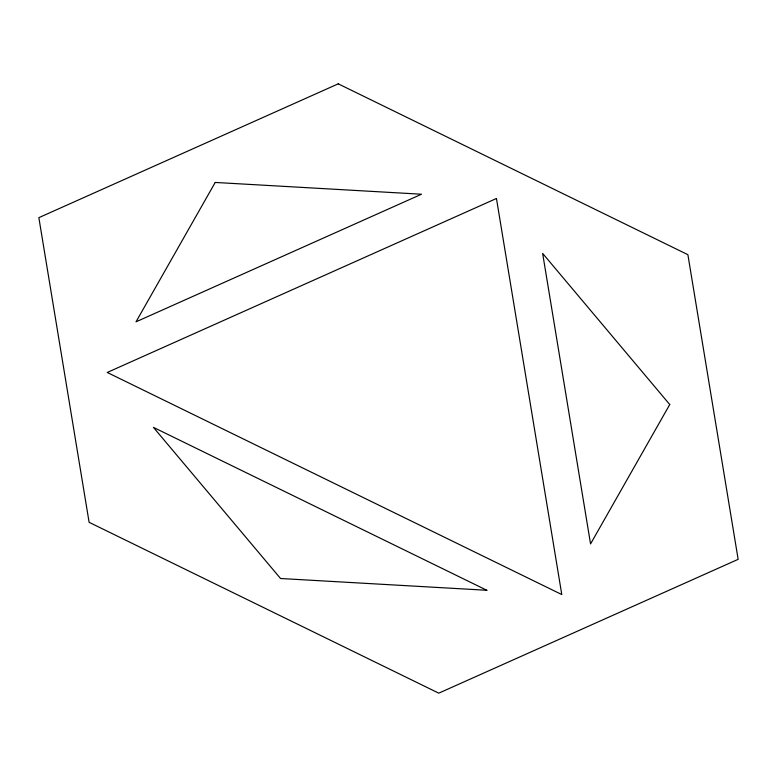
<?xml version="1.0" encoding="UTF-8"?>
<svg xmlns="http://www.w3.org/2000/svg" width="777" height="777" viewBox="0 0 777 777"><rect width="100%" height="100%" fill="white"/><g stroke="black" fill="none" stroke-linecap="round" stroke-linejoin="round"><path stroke-width="1.17" d="M215.21 182.449L136.014 321.824L421.513 194.221L215.21 182.449M669.755 404.535L590.559 543.919L542.637 253.399L669.755 404.535M338.238 83.838L38.85 217.667L89.112 522.319L438.762 693.162L738.15 559.333L687.888 254.681L338.238 83.838M496.454 198.494L107.245 372.465L561.79 594.551L496.454 198.494M486.849 590.277L280.546 578.506L153.428 427.369L486.849 590.277"/></g></svg>
